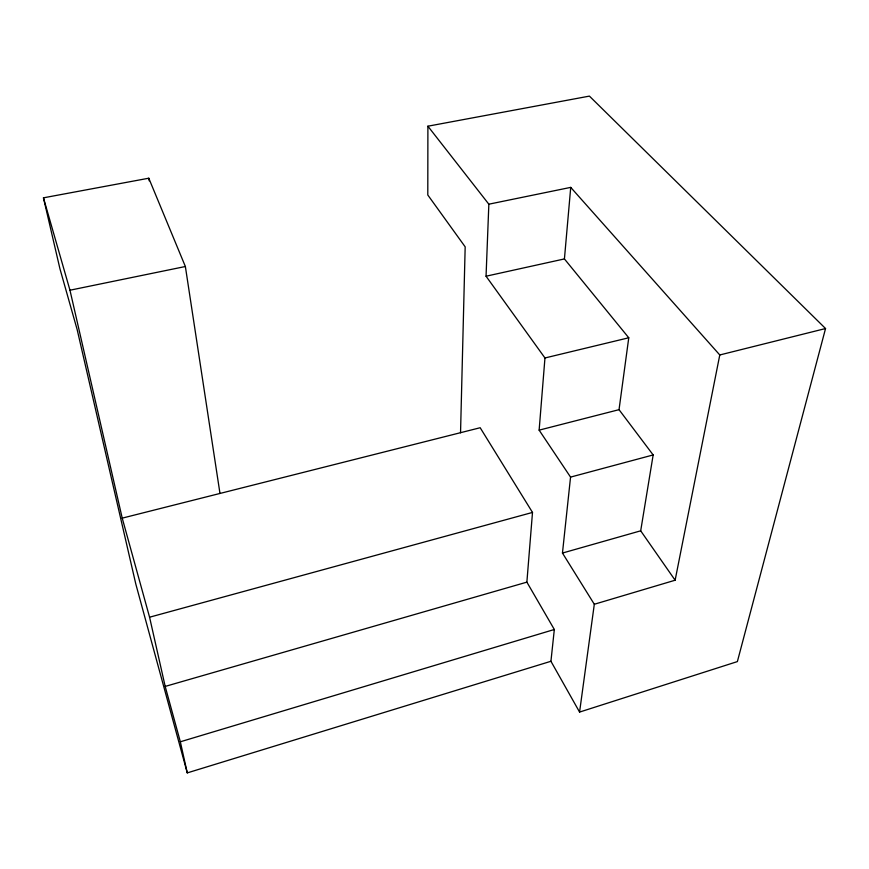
<?xml version="1.0" encoding="UTF-8"?>
<svg xmlns="http://www.w3.org/2000/svg" width="869" height="869" viewBox="0 0 869 869"><rect width="100%" height="100%" fill="white"/><g stroke="black" fill="none" stroke-linecap="round" stroke-linejoin="round"><path stroke-width="1.3" d="M219.976 493.451L185.369 266.511L148.784 178.21L43.45 197.828L69.965 290.213L122.225 518.141L480.177 427.733L532.501 512.428L526.875 582.143L554.324 629.493L550.935 661.276L579.569 712.08L737.379 661.591L825.55 328.536L589.41 96.111L427.896 126.201L427.798 194.993L465.176 246.85L460.537 432.805M579.569 712.08L594.309 604.259L562.46 553.053L570.553 477.103L539.138 430.144L544.961 357.974L486.053 276.212L488.845 204.193L427.896 126.201M594.309 604.259L675.126 580.22L640.692 530.818L653.162 454.943L619.032 409.668L628.765 337.78L564.426 258.929L570.727 187.378L488.845 204.193M675.126 580.22L719.782 354.965L570.727 187.378M43.45 197.828L59.961 268.847L77.167 329.644L135.803 584.011L187.269 772.889L550.935 661.276M187.269 772.889L180.339 741.789L554.324 629.493M180.339 741.789L165.186 686.423L526.875 582.143M562.46 553.053L640.692 530.818M165.186 686.423L149.577 617.207L532.501 512.428M570.553 477.103L653.162 454.943M539.138 430.144L619.032 409.668M719.782 354.965L825.55 328.536M544.961 357.974L628.765 337.78M486.053 276.212L564.426 258.929M69.965 290.213L185.369 266.511M122.225 518.141L149.577 617.207M148.784 178.21L149.218 180.861"/></g></svg>
